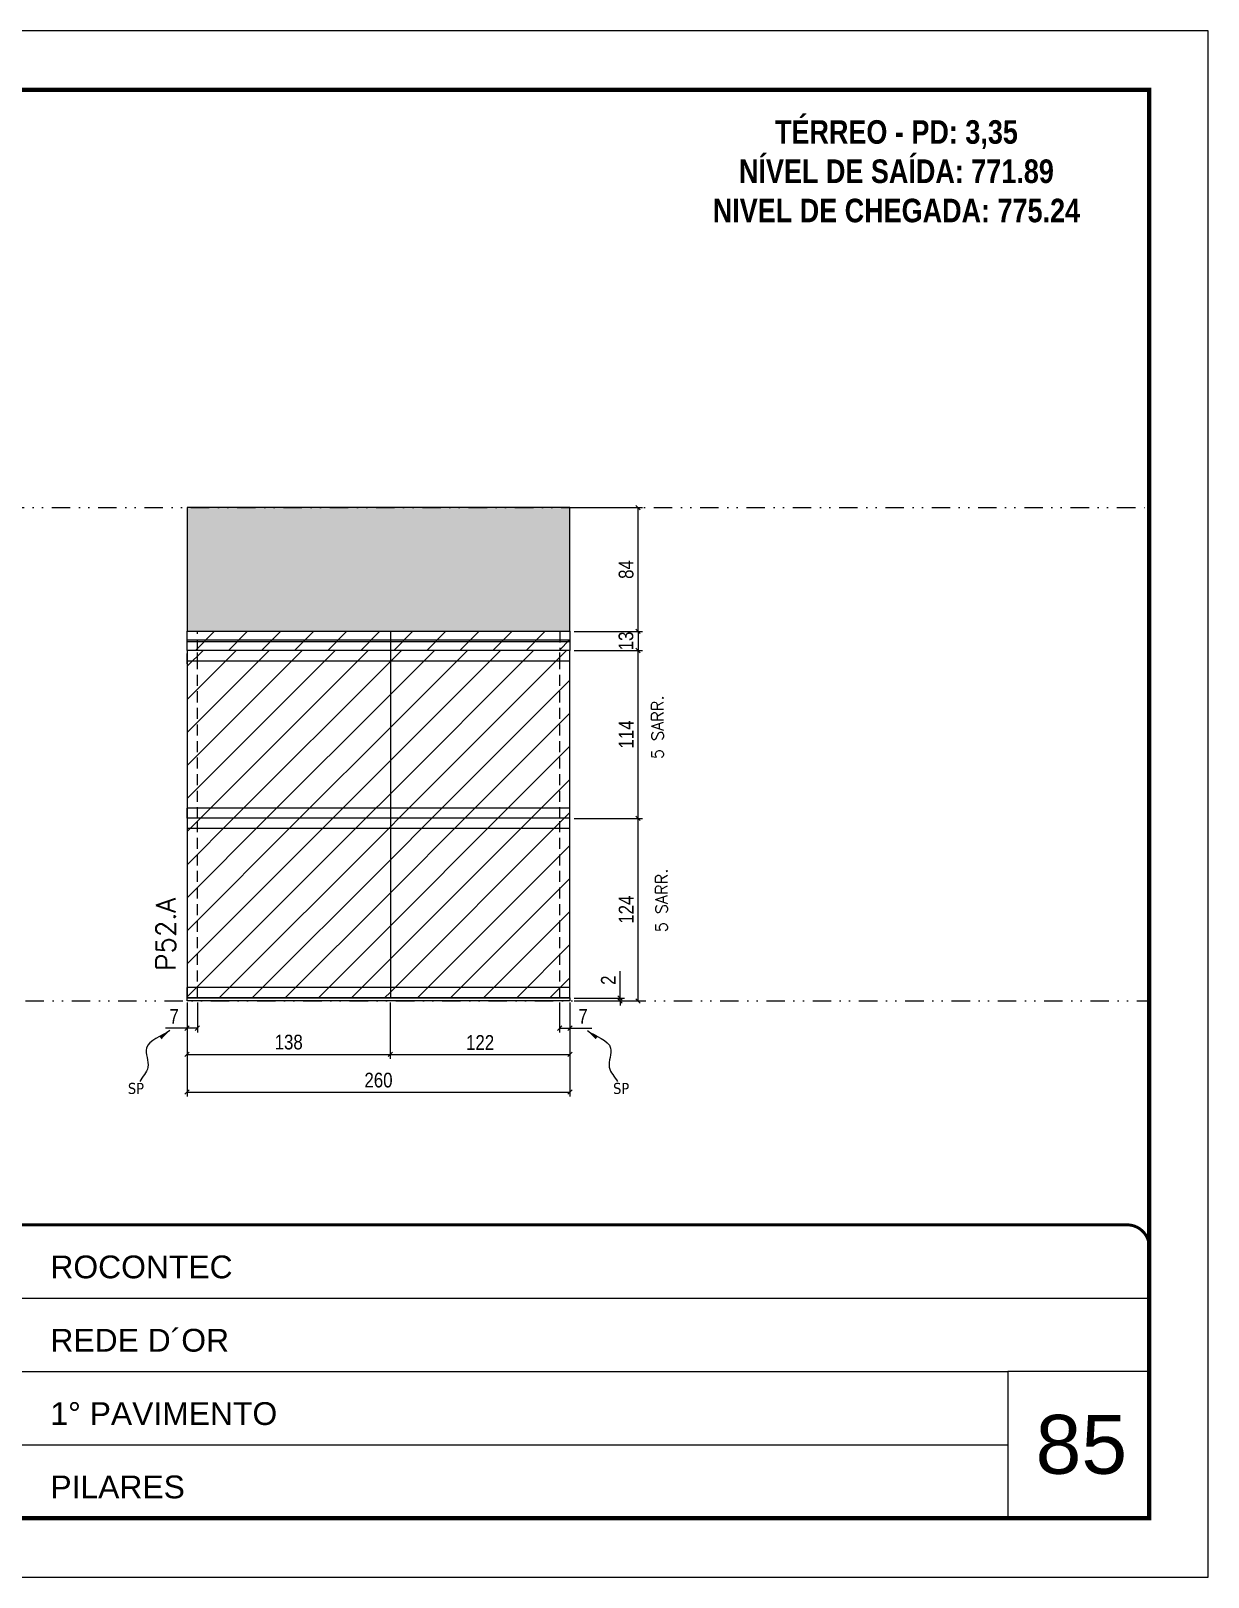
# Model space of a CAD drawing. Extents: x 2949 to 9203, y -16089 to 12527.
# Drawn here: x 3635 to 4434, y -12643 to -11593 of the extents above; entities that cross this region are included whole.
import ezdxf

# ---------------------------------------------------------------- set-up
doc = ezdxf.new("R2010")
doc.units = 0
for name, pattern in [('CONTINUO', [0]), ('DASHED', [0.75, 0.5, -0.25]), ('DIVIDE2', [0.625, 0.25, -0.125, 0, -0.125, 0, -0.125]), ('HIDDEN', [0.375, 0.25, -0.125])]:
    doc.linetypes.add(name, pattern=pattern)
for name, color, linetype, lineweight in [('CARIMBO', 255, 'Continuous', 9), ('Folhas', 255, 'Continuous', 9), ('Hachura', 251, 'Continuous', 9), ('Sarr 2.2x7', 40, 'Continuous', 9), ('SARRAFO DE PRESSAO', 251, 'DASHED', 9), ('Texto Seção', 7, 'Continuous', 15)]:
    doc.layers.add(name, color=color, linetype=linetype, lineweight=lineweight)
for name, color, linetype in [('COTA', 241, 'Continuous'), ('NOMENCLATURA', 7, 'Continuous'), ('Nível', 160, 'Continuous'), ('Painéis', 200, 'Continuous'), ('SARR_2.2x7', 40, 'Continuous'), ('Sarrafo de Pressão', 42, 'HIDDEN'), ('texto', 7, 'Continuous')]:
    doc.layers.add(name, color=color, linetype=linetype)
doc.styles.add('ARIAL', font='arial.ttf')
doc.styles.add('COTA TECNICA', font='techl___.ttf', dxfattribs={"height": 10})
doc.styles.add('COTA TECNICA-50', font='techl___.ttf', dxfattribs={"height": 10})
doc.styles.add('REGUA-120', font='ROMANS.shx', dxfattribs={"height": 15})
doc.styles.add('ROMANC', font='techb___.ttf', dxfattribs={"height": 2.5})
doc.styles.add('ROMANS', font='romans.shx')
doc.styles.get("Standard").update_dxf_attribs({"font": 'arial.ttf'})
doc.dimstyles.new('COTA PAINEL-50', dxfattribs={"dimtxt": 10, "dimasz": 3, "dimexe": 3, "dimexo": 3, "dimgap": 3, "dimtad": 1, "dimdec": 1, "dimzin": 12, "dimdsep": 46, "dimtxsty": 'COTA TECNICA-50', "dimblk1": 'OBLIQUE', "dimblk2": 'OBLIQUE', "dimsah": 1, "dimcen": 0.9, "dimclrd": 4, "dimclre": 4, "dimclrt": 240, "dimadec": 1, "dimazin": 3, "dimtfac": 1, "dimtdec": 1, "dimtmove": 0, "dimatfit": 3, "dimfxl": 1, "dimtolj": 1, "dimtzin": 12, "dimarcsym": 0})
doc.dimstyles.new('PAINEL', dxfattribs={"dimtxt": 10, "dimasz": 3, "dimexe": 3, "dimexo": 3, "dimgap": 3, "dimtad": 1, "dimdec": 1, "dimzin": 12, "dimdsep": 46, "dimtxsty": 'COTA TECNICA', "dimblk1": 'OBLIQUE', "dimblk2": 'OBLIQUE', "dimsah": 1, "dimcen": 0.9, "dimclrd": 4, "dimclre": 4, "dimclrt": 240, "dimadec": 1, "dimazin": 3, "dimtfac": 1, "dimtdec": 1, "dimtmove": 0, "dimatfit": 3, "dimfxl": 1, "dimtolj": 1, "dimtzin": 12, "dimarcsym": 0})
doc.dimstyles.get("Standard").update_dxf_attribs({"dimtxt": 0.18, "dimasz": 0.18, "dimexe": 0.18, "dimexo": 0.0625, "dimgap": 0.09, "dimtad": 0, "dimtih": 1, "dimtoh": 1, "dimdec": 4, "dimzin": 0, "dimdsep": 46, "dimtxsty": 'Standard', "dimcen": 0.09, "dimadec": 0, "dimazin": 0, "dimtfac": 1, "dimtdec": 4, "dimtofl": 0, "dimtmove": 0, "dimatfit": 3, "dimfxl": 1, "dimtolj": 1, "dimtzin": 0, "dimarcsym": 0})
pattern_1 = [(45, (-127670.467, -38793.522), (-11.2253202, 11.2253202), [])]

# ---------------------------------------------------------------- blocks, each defined once
blk = doc.blocks.new('9999999999')
at = {"color": 30, "linetype": 'CONTINUO'}
for p, q in [((98564.6, 34379.6), (99584, 34379.6)), ((98564.6, 34329.8), (99488, 34329.8)), ((99584, 34329.8), (99488, 34329.8)), ((99488, 34329.8), (99488, 34230.2)), ((98564.6, 34280), (99488, 34280))]:
    blk.add_line(p, q, dxfattribs=at)
at = {"color": 30, "linetype": 'CONTINUO', "const_width": 2}
blk.add_lwpolyline([(99584, 34230.2), (99584, 34414.4, 0.414214), (99569, 34429.4), (98229, 34429.4, 0.414214), (98214, 34414.4), (98214, 34245.2, 0.414214), (98229, 34230.2), (99584, 34230.2)], format="xyb", dxfattribs=at)
at = {"layer": 'Folhas'}
blk.add_lwpolyline([(98139, 34190.2), (99624, 34190.2), (99624, 35240.2), (98139, 35240.2)], close=True, dxfattribs=at)
at = {"layer": 'Folhas', "color": 30, "const_width": 3}
blk.add_lwpolyline([(98214, 34230.2), (99584, 34230.2), (99584, 35200.2), (98214, 35200.2)], close=True, dxfattribs=at)
at = {"color": 7, "linetype": 'Continuous', "ltscale": 5, "style": 'ARIAL'}
for s, height, p in [('ROCONTEC', 15.48, (98837.7, 34393.1)), ('REDE D´OR', 15.48, (98837.7, 34343.3)), ('1° PAVIMENTO', 15.483, (98837.7, 34293.5)), ('PILARES', 15.48, (98837.7, 34243.7))]:
    blk.add_text(s, height=height, dxfattribs=at).set_placement(p)
blk = doc.blocks.new('_Oblique')
at = {"color": 0, "linetype": 'ByBlock', "lineweight": -2}
blk.add_line((-0.5, -0.5), (0.5, 0.5), dxfattribs=at)
blk = doc.blocks.new('*D3024')
at = {"layer": 'COTA', "color": 4, "lineweight": -2, "transparency": 16777216}
for p, q in [((3740.6, -12253.1), (3740.6, -12317)), ((4000.6, -12253.1), (4000.6, -12317)), ((3740.6, -12314), (4000.6, -12314))]:
    blk.add_line(p, q, dxfattribs=at)
at = {"layer": 'Defpoints', "color": 0, "transparency": 16777216}
for p in [(3740.6, -12250.1), (4000.6, -12250.1), (4000.6, -12314)]:
    blk.add_point(p, dxfattribs=at)
at = {"layer": 'COTA', "color": 4, "lineweight": -2, "transparency": 16777216, "xscale": 3, "yscale": 3, "zscale": 3, "rotation": 180}
blk.add_blockref('_Oblique', (3740.6, -12314), dxfattribs=at)
at = {"layer": 'COTA', "color": 4, "lineweight": -2, "transparency": 16777216, "xscale": 3, "yscale": 3, "zscale": 3}
blk.add_blockref('_Oblique', (4000.6, -12314), dxfattribs=at)
at = {"layer": 'COTA', "color": 240, "transparency": 16777216, "insert": (3870.6, -12305.9), "char_height": 10, "attachment_point": 5, "style": 'COTA TECNICA'}
blk.add_mtext('\\A1;260', dxfattribs=at)
blk = doc.blocks.new('*D3025')
at = {"layer": 'COTA', "color": 4, "lineweight": -2, "transparency": 16777216}
for p, q in [((3747.6, -12253.1), (3747.6, -12273.6)), ((3740.6, -12255.1), (3740.6, -12273.6)), ((3740.6, -12270.6), (3725.9, -12270.6)), ((3747.6, -12270.6), (3740.6, -12270.6))]:
    blk.add_line(p, q, dxfattribs=at)
at = {"layer": 'Defpoints', "color": 0, "transparency": 16777216}
for p in [(3740.6, -12252.1), (3747.6, -12250.1), (3740.6, -12270.6)]:
    blk.add_point(p, dxfattribs=at)
at = {"layer": 'COTA', "color": 4, "lineweight": -2, "transparency": 16777216, "xscale": 3, "yscale": 3, "zscale": 3, "rotation": 180}
blk.add_blockref('_Oblique', (3740.6, -12270.6), dxfattribs=at)
at = {"layer": 'COTA', "color": 4, "lineweight": -2, "transparency": 16777216, "xscale": 3, "yscale": 3, "zscale": 3}
blk.add_blockref('_Oblique', (3747.6, -12270.6), dxfattribs=at)
at = {"layer": 'COTA', "color": 240, "transparency": 16777216, "insert": (3731.8, -12262.5), "char_height": 10, "attachment_point": 5, "style": 'COTA TECNICA-50'}
blk.add_mtext('\\A1;7', dxfattribs=at)
blk = doc.blocks.new('*D3026')
at = {"layer": 'COTA', "color": 4, "lineweight": -2, "transparency": 16777216}
for p, q in [((3993.6, -12253.1), (3993.6, -12273.6)), ((4000.6, -12255.1), (4000.6, -12273.6)), ((3993.6, -12270.6), (4000.6, -12270.6)), ((4000.6, -12270.6), (4015.4, -12270.6))]:
    blk.add_line(p, q, dxfattribs=at)
at = {"layer": 'Defpoints', "color": 0, "transparency": 16777216}
for p in [(3993.6, -12250.1), (4000.6, -12252.1), (4000.6, -12270.6)]:
    blk.add_point(p, dxfattribs=at)
at = {"layer": 'COTA', "color": 4, "lineweight": -2, "transparency": 16777216, "xscale": 3, "yscale": 3, "zscale": 3, "rotation": 180}
blk.add_blockref('_Oblique', (3993.6, -12270.6), dxfattribs=at)
at = {"layer": 'COTA', "color": 4, "lineweight": -2, "transparency": 16777216, "xscale": 3, "yscale": 3, "zscale": 3}
blk.add_blockref('_Oblique', (4000.6, -12270.6), dxfattribs=at)
at = {"layer": 'COTA', "color": 240, "transparency": 16777216, "insert": (4009.5, -12262.5), "char_height": 10, "attachment_point": 5, "style": 'COTA TECNICA-50'}
blk.add_mtext('\\A1;7', dxfattribs=at)
blk = doc.blocks.new('*D3027')
at = {"layer": 'COTA', "color": 4, "lineweight": -2, "transparency": 16777216}
for p, q in [((4003.6, -12128.1), (4049.9, -12128.1)), ((4046.9, -12252.1), (4046.9, -12128.1)), ((4003.6, -12252.1), (4049.9, -12252.1))]:
    blk.add_line(p, q, dxfattribs=at)
at = {"layer": 'Defpoints', "color": 0, "transparency": 16777216}
for p in [(4000.6, -12128.1), (4046.9, -12128.1), (4000.6, -12252.1)]:
    blk.add_point(p, dxfattribs=at)
at = {"layer": 'COTA', "color": 4, "lineweight": -2, "transparency": 16777216, "xscale": 3, "yscale": 3, "zscale": 3}
for p, rotation in [((4046.9, -12128.1), 90), ((4046.9, -12252.1), 270)]:
    blk.add_blockref('_Oblique', p, dxfattribs=dict(at, rotation=rotation))
at = {"layer": 'COTA', "color": 240, "transparency": 16777216, "insert": (4038.8, -12190.1), "char_height": 10, "attachment_point": 5, "rotation": 90, "style": 'COTA TECNICA-50'}
blk.add_mtext('\\A1;124', dxfattribs=at)
blk = doc.blocks.new('*D3028')
at = {"layer": 'COTA', "color": 4, "lineweight": -2, "transparency": 16777216}
for p, q in [((4034.7, -12250.1), (4034.7, -12231.9)), ((4003.6, -12250.1), (4037.7, -12250.1)), ((4003.6, -12252.1), (4037.7, -12252.1)), ((4034.7, -12252.1), (4034.7, -12250.1)), ((4034.7, -12252.1), (4034.7, -12255.1))]:
    blk.add_line(p, q, dxfattribs=at)
at = {"layer": 'Defpoints', "color": 0, "transparency": 16777216}
for p in [(4000.6, -12250.1), (4000.6, -12252.1), (4034.7, -12252.1)]:
    blk.add_point(p, dxfattribs=at)
at = {"layer": 'COTA', "color": 4, "lineweight": -2, "transparency": 16777216, "xscale": 3, "yscale": 3, "zscale": 3}
for p, rotation in [((4034.7, -12250.1), 270), ((4034.7, -12252.1), 90)]:
    blk.add_blockref('_Oblique', p, dxfattribs=dict(at, rotation=rotation))
at = {"layer": 'COTA', "color": 240, "transparency": 16777216, "insert": (4026.7, -12238), "char_height": 10, "attachment_point": 5, "rotation": 90, "style": 'COTA TECNICA-50'}
blk.add_mtext('\\A1;2', dxfattribs=at)
blk = doc.blocks.new('*D3029')
at = {"layer": 'COTA', "color": 4, "linetype": 'ByBlock', "lineweight": -2, "transparency": 16777216}
for p, q in [((4003.6, -12014.1), (4049.9, -12014.1)), ((4046.9, -12128.1), (4046.9, -12014.1)), ((4003.6, -12128.1), (4049.9, -12128.1))]:
    blk.add_line(p, q, dxfattribs=at)
at = {"layer": 'Defpoints', "color": 0, "linetype": 'ByBlock', "transparency": 16777216}
for p in [(4000.6, -12014.1), (4046.9, -12014.1), (4000.6, -12128.1)]:
    blk.add_point(p, dxfattribs=at)
at = {"layer": 'COTA', "color": 4, "linetype": 'ByBlock', "lineweight": -2, "transparency": 16777216, "xscale": 3, "yscale": 3, "zscale": 3}
for p, rotation in [((4046.9, -12014.1), 90), ((4046.9, -12128.1), 270)]:
    blk.add_blockref('_Oblique', p, dxfattribs=dict(at, rotation=rotation))
at = {"layer": 'COTA', "color": 240, "linetype": 'ByBlock', "transparency": 16777216, "insert": (4038.8, -12071.1), "char_height": 10, "attachment_point": 5, "rotation": 90, "style": 'COTA TECNICA'}
blk.add_mtext('\\A1;114', dxfattribs=at)
blk = doc.blocks.new('*D3062')
at = {"layer": 'COTA', "color": 4, "linetype": 'ByBlock', "lineweight": -2, "transparency": 16777216}
for p, q in [((3740.6, -12253.1), (3740.6, -12291.4)), ((3878.6, -12253.1), (3878.6, -12291.4)), ((3740.6, -12288.4), (3878.6, -12288.4))]:
    blk.add_line(p, q, dxfattribs=at)
at = {"layer": 'Defpoints', "color": 0, "linetype": 'ByBlock', "transparency": 16777216}
for p in [(3740.6, -12250.1), (3878.6, -12250.1), (3878.6, -12288.4)]:
    blk.add_point(p, dxfattribs=at)
at = {"layer": 'COTA', "color": 4, "linetype": 'ByBlock', "lineweight": -2, "transparency": 16777216, "xscale": 3, "yscale": 3, "zscale": 3, "rotation": 180}
blk.add_blockref('_Oblique', (3740.6, -12288.4), dxfattribs=at)
at = {"layer": 'COTA', "color": 4, "linetype": 'ByBlock', "lineweight": -2, "transparency": 16777216, "xscale": 3, "yscale": 3, "zscale": 3}
blk.add_blockref('_Oblique', (3878.6, -12288.4), dxfattribs=at)
at = {"layer": 'COTA', "color": 240, "linetype": 'ByBlock', "transparency": 16777216, "insert": (3809.6, -12280.1), "char_height": 10, "attachment_point": 5, "style": 'COTA TECNICA'}
blk.add_mtext('\\A1;138', dxfattribs=at)
blk = doc.blocks.new('*D3063')
at = {"layer": 'COTA', "color": 4, "linetype": 'ByBlock', "lineweight": -2, "transparency": 16777216}
for p, q in [((3878.6, -12253.1), (3878.6, -12291.4)), ((4000.6, -12255.1), (4000.6, -12291.4)), ((3878.6, -12288.4), (4000.6, -12288.4))]:
    blk.add_line(p, q, dxfattribs=at)
at = {"layer": 'Defpoints', "color": 0, "linetype": 'ByBlock', "transparency": 16777216}
for p in [(3878.6, -12250.1), (4000.6, -12252.1), (4000.6, -12288.4)]:
    blk.add_point(p, dxfattribs=at)
at = {"layer": 'COTA', "color": 4, "linetype": 'ByBlock', "lineweight": -2, "transparency": 16777216, "xscale": 3, "yscale": 3, "zscale": 3, "rotation": 180}
blk.add_blockref('_Oblique', (3878.6, -12288.4), dxfattribs=at)
at = {"layer": 'COTA', "color": 4, "linetype": 'ByBlock', "lineweight": -2, "transparency": 16777216, "xscale": 3, "yscale": 3, "zscale": 3}
blk.add_blockref('_Oblique', (4000.6, -12288.4), dxfattribs=at)
at = {"layer": 'COTA', "color": 240, "linetype": 'ByBlock', "transparency": 16777216, "insert": (3939.6, -12280.3), "char_height": 10, "attachment_point": 5, "style": 'COTA TECNICA'}
blk.add_mtext('\\A1;122', dxfattribs=at)
blk = doc.blocks.new('*D3045')
at = {"layer": 'COTA', "color": 4, "lineweight": -2, "transparency": 16777216}
for p, q in [((4003.6, -11917.1), (4049.9, -11917.1)), ((4046.9, -12001.1), (4046.9, -11917.1)), ((4003.6, -12001.1), (4049.9, -12001.1))]:
    blk.add_line(p, q, dxfattribs=at)
at = {"layer": 'Defpoints', "color": 0, "transparency": 16777216}
for p in [(4000.6, -11917.1), (4046.9, -11917.1), (4000.6, -12001.1)]:
    blk.add_point(p, dxfattribs=at)
at = {"layer": 'COTA', "color": 4, "lineweight": -2, "transparency": 16777216, "xscale": 3, "yscale": 3, "zscale": 3}
for p, rotation in [((4046.9, -11917.1), 90), ((4046.9, -12001.1), 270)]:
    blk.add_blockref('_Oblique', p, dxfattribs=dict(at, rotation=rotation))
at = {"layer": 'COTA', "color": 240, "transparency": 16777216, "insert": (4038.8, -11959.1), "char_height": 10, "attachment_point": 5, "rotation": 90, "style": 'COTA TECNICA'}
blk.add_mtext('\\A1;84', dxfattribs=at)
blk = doc.blocks.new('*D3046')
at = {"layer": 'COTA', "color": 4, "lineweight": -2, "transparency": 16777216}
for p, q in [((4003.6, -12001.1), (4049.9, -12001.1)), ((4046.9, -12001.1), (4046.9, -12014.1)), ((4003.6, -12014.1), (4049.9, -12014.1))]:
    blk.add_line(p, q, dxfattribs=at)
at = {"layer": 'Defpoints', "color": 0, "transparency": 16777216}
for p in [(4000.6, -12001.1), (4000.6, -12014.1), (4046.9, -12014.1)]:
    blk.add_point(p, dxfattribs=at)
at = {"layer": 'COTA', "color": 4, "lineweight": -2, "transparency": 16777216, "xscale": 3, "yscale": 3, "zscale": 3}
for p, rotation in [((4046.9, -12001.1), 90), ((4046.9, -12014.1), 270)]:
    blk.add_blockref('_Oblique', p, dxfattribs=dict(at, rotation=rotation))
at = {"layer": 'COTA', "color": 240, "transparency": 16777216, "insert": (4038.7, -12007.6), "char_height": 10, "attachment_point": 5, "rotation": 90, "style": 'COTA TECNICA'}
blk.add_mtext('\\A1;13', dxfattribs=at)

msp = doc.modelspace()

# ---------------------------------------------------------------- hatches: boundary and pattern name
at = {"layer": 'COTA', "linetype": 'ByBlock'}
h = msp.add_hatch(dxfattribs=at)
h.set_pattern_fill('AR-CONC', color=256, scale=0.03)
h.set_pattern_definition([(50, (846.7493, -6351.9194), (5.46554, -0.4781726), [0.5715, -6.2865]), (355, (846.7493, -6351.9194), (-1.0573026, 5.7317054), [0.4572, -5.0292175]), (100.451445, (847.205, -6351.9593), (4.4082374, 5.2535326), [0.4857003, -5.3427073]), (46.1842, (846.749, -6350.3954), (8.132371, -1.26127), [0.85725, -9.42975]), (96.63556, (847.427, -6350.5005), (7.122124, 7.422784), [0.728551, -8.014068]), (351.18415, (846.749, -6350.3954), (7.122124, 7.422784), [0.685799, -7.543792]), (21, (847.5113, -6350.7764), (4.5484317, -3.067956), [0.5715, -6.2865]), (326, (847.5113, -6350.7764), (1.854061, 5.525639), [0.4572, -5.0292]), (71.451445, (847.8904, -6351.032), (6.4024926, 2.457683), [0.4857003, -5.342698]), (37.5, (846.7493, -6351.9194), (0.0926581, 2.53665117), [0, -4.96824, 0, -5.1054, 0, -5.04825]), (7.5, (846.7493, -6351.9194), (2.0045899, 3.0054172), [0, -2.91084, 0, -4.85394, 0, -1.92405]), (327.5, (845.05, -6351.9194), (4.06771786, -0.1718623), [0, -1.905, 0, -5.9436, 0, -7.8867]), (317.5, (844.288, -6351.9194), (4.4438754, 0.7627947), [0, -2.4765, 0, -3.94716, 0, -5.6007])])
h.paths.add_polyline_path([(4000.65, -11917.06), (3740.65, -11917.06), (3740.65, -11962.06), (3740.65, -12001.06), (4000.65, -12001.06)])
at = {"layer": 'Hachura'}
h = msp.add_hatch(dxfattribs=at)
h.set_pattern_fill('ANSI31', color=256, scale=5)
h.paths.add_polyline_path([(3878.65, -12001.06), (3740.65, -12001.06), (3740.65, -12014.06), (3878.65, -12014.06)])
h = msp.add_hatch(dxfattribs=at)
h.set_pattern_fill('ANSI31', color=256, scale=5)
h.paths.add_polyline_path([(4000.65, -12001.06), (3878.65, -12001.06), (3878.65, -12014.06), (4000.65, -12014.06)])
at = {"layer": 'Hachura', "linetype": 'ByBlock'}
h = msp.add_hatch(dxfattribs=at)
h.set_pattern_fill('ANSI31', color=256, scale=5)
h.set_pattern_definition(pattern_1)
h.paths.add_polyline_path([(3878.65, -12128.06), (3878.65, -12014.06), (3740.65, -12014.06), (3740.65, -12128.06)])
h = msp.add_hatch(dxfattribs=at)
h.set_pattern_fill('ANSI31', color=256, scale=5)
h.set_pattern_definition(pattern_1)
h.paths.add_polyline_path([(4000.65, -12128.06), (4000.65, -12014.06), (3878.65, -12014.06), (3878.65, -12128.06)])
h = msp.add_hatch(dxfattribs=at)
h.set_pattern_fill('ANSI31', color=256, scale=5)
h.set_pattern_definition(pattern_1)
h.paths.add_polyline_path([(3740.65, -12128.06), (3740.65, -12250.06), (3878.65, -12250.06), (3878.65, -12128.06)])
h = msp.add_hatch(dxfattribs=at)
h.set_pattern_fill('ANSI31', color=256, scale=5)
h.set_pattern_definition(pattern_1)
h.paths.add_polyline_path([(3878.65, -12250.06), (4000.65, -12250.06), (4000.65, -12128.06), (3878.65, -12128.06)])

# ---------------------------------------------------------------- linework, layer by layer
at = {"layer": 'COTA', "linetype": 'ByBlock'}
msp.add_line((4000.65, -12001.06), (4000.65, -11917.06), dxfattribs=at)
msp.add_lwpolyline([(4000.65, -11917.06), (3966.65, -11917.06), (3740.65, -11917.06), (3740.65, -12001.06), (4000.65, -12001.06)], dxfattribs=at)
at = {"layer": 'Nível', "color": 4, "linetype": 'DIVIDE2', "ltscale": 50}
for p, q in [((3397.19, -11917.06), (4394.03, -11917.06)), ((3410.69, -12252.06), (4394.03, -12252.06))]:
    msp.add_line(p, q, dxfattribs=at)
at = {"layer": 'Painéis'}
for p, q in [((3740.65, -11999.53), (3740.65, -11999.53)), ((3740.65, -12001.06), (4000.65, -12001.06)), ((3740.65, -12014.06), (3740.65, -12001.06)), ((3878.65, -12001.06), (3878.65, -12250.06)), ((4000.65, -12001.06), (4000.65, -12014.06)), ((4000.65, -12014.06), (3740.65, -12014.06)), ((3740.65, -12014.06), (3740.65, -12250.06)), ((4000.65, -12014.06), (3740.65, -12014.06)), ((4000.65, -12250.06), (4000.65, -12014.06)), ((4000.65, -12014.06), (4000.65, -12014.06)), ((4000.65, -12128.06), (3740.65, -12128.06)), ((3740.65, -12250.06), (4000.65, -12250.06))]:
    msp.add_line(p, q, dxfattribs=at)
at = {"layer": 'Painéis', "linetype": 'ByBlock'}
msp.add_line((4000.65, -12014.06), (3740.65, -12014.06), dxfattribs=at)
at = {"layer": 'Painéis'}
msp.add_lwpolyline([(3740.65, -12250.06), (4000.65, -12250.06), (4000.65, -12252.06), (3740.65, -12252.06)], close=True, dxfattribs=at)
at = {"layer": 'Sarr 2.2x7', "linetype": 'Continuous'}
for p, q in [((3740.65, -12023.06), (3740.65, -12016.06)), ((3740.65, -12128.06), (3740.65, -12121.06)), ((4000.65, -12128.06), (4000.65, -12121.06)), ((3740.65, -12250.06), (3740.65, -12243.06)), ((4000.65, -12250.06), (4000.65, -12243.06))]:
    msp.add_line(p, q, dxfattribs=at)
at = {"layer": 'Sarr 2.2x7'}
for p, q in [((4000.65, -12121.06), (3740.65, -12121.06)), ((4000.65, -12135.06), (3740.65, -12135.06)), ((4000.65, -12243.06), (3740.65, -12243.06)), ((4000.65, -12250.06), (3740.65, -12250.06))]:
    msp.add_line(p, q, dxfattribs=at)
at = {"layer": 'SARR_2.2x7'}
for p, q in [((4000.65, -12007.06), (3740.65, -12007.06)), ((3740.65, -12008.06), (4000.65, -12008.06)), ((3740.65, -12021.06), (4000.65, -12021.06))]:
    msp.add_line(p, q, dxfattribs=at)
at = {"layer": 'Sarrafo de Pressão', "ltscale": 30}
for p, q in [((3747.65, -12014.06), (3747.65, -12001.06)), ((3993.65, -12001.06), (3993.65, -12014.06)), ((3747.65, -12023.06), (3747.65, -12014.06)), ((3993.65, -12023.06), (3993.65, -12014.06)), ((3747.65, -12128.06), (3747.65, -12023.06)), ((3993.65, -12128.06), (3993.65, -12023.06)), ((3747.65, -12250.06), (3747.65, -12128.06)), ((3993.65, -12250.06), (3993.65, -12128.06))]:
    msp.add_line(p, q, dxfattribs=at)

# ---------------------------------------------------------------- block references
at = {"layer": 'SARRAFO DE PRESSAO', "color": 6, "linetype": 'ByBlock'}
msp.add_blockref('9999999999', (-95189.94, -46833.55), dxfattribs=at)

# ---------------------------------------------------------------- texts
at = {"layer": 'CARIMBO', "style": 'ARIAL'}
msp.add_text('85', height=40, dxfattribs=at).set_placement((4316.89, -12573.2))
at = {"layer": 'NOMENCLATURA', "color": 2, "insert": (4222.36, -11627.28), "char_height": 16, "attachment_point": 2, "style": 'ROMANC'}
msp.add_mtext_dynamic_manual_height_columns('\\PTÉRREO - PD: 3,35\\PNÍVEL DE SAÍDA: 771.89\\PNIVEL DE CHEGADA: 775.24', width=300.2766, gutter_width=1, heights=[0], dxfattribs=at)
at = {"layer": 'texto', "color": 0, "char_height": 7.5, "attachment_point": 5}
for insert in [(3705.87, -12311.55), (4035.42, -12311.55)]:
    msp.add_mtext('{\\fTahoma|b0|i0|c0|p34;\\C4;SP}', dxfattribs=dict(at, insert=insert))
at = {"layer": 'Texto Seção', "linetype": 'Continuous', "style": 'ROMANS'}
for p in [(4064.09, -12087.84), (4066.8, -12205.43)]:
    msp.add_text('5 SARR.', height=8, rotation=90, dxfattribs=at).set_placement(p)
at = {"layer": 'Texto Seção', "insert": (3732.62, -12231.59), "char_height": 13, "width": 285.3299, "attachment_point": 7, "rotation": 90, "style": 'REGUA-120'}
msp.add_mtext('P52.A', dxfattribs=at)

# ---------------------------------------------------------------- dimensions: what is measured, and where the dimension line sits
at = {"layer": 'COTA'}
for base, p1, p2, angle, dimstyle, picture, middle in [((4046.89, -11917.06), (4000.65, -12001.06), (4000.65, -11917.06), 90, 'PAINEL', '*D3045', (4038.79, -11959.06)), ((4046.89, -12128.06), (4000.65, -12252.06), (4000.65, -12128.06), 90, 'COTA PAINEL-50', '*D3027', (4038.81, -12190.06)), ((3740.65, -12270.57), (3747.65, -12250.06), (3740.65, -12252.06), 180, 'COTA PAINEL-50', '*D3025', (3731.78, -12262.5))]:
    dim = msp.add_linear_dim(base=base, p1=p1, p2=p2, angle=angle, dimstyle=dimstyle, dxfattribs=at)
    dim.commit()
    dim.dimension.update_dxf_attribs({"geometry": picture, "text_midpoint": middle})
for base, p1, p2, dimstyle, picture, middle in [((4046.89, -12014.06), (4000.65, -12001.06), (4000.65, -12014.06), 'PAINEL', '*D3046', (4046.89, -12007.56)), ((4034.66, -12252.06), (4000.65, -12250.06), (4000.65, -12252.06), 'COTA PAINEL-50', '*D3028', (4034.66, -12238))]:
    dim = msp.add_linear_dim(base=base, p1=p1, p2=p2, angle=90, dimstyle=dimstyle, dxfattribs=at)
    dim.commit()
    dim.dimension.update_dxf_attribs({"geometry": picture, "text_midpoint": middle, "dimtype": 160})
at = {"layer": 'COTA', "linetype": 'ByBlock'}
dim = msp.add_linear_dim(base=(4046.89, -12014.06), p1=(4000.65, -12128.06), p2=(4000.65, -12014.06), angle=90, dimstyle='PAINEL', dxfattribs=at)
dim.commit()
dim.dimension.update_dxf_attribs({"geometry": '*D3029', "text_midpoint": (4038.81, -12071.06)})
at = {"layer": 'COTA'}
dim = msp.add_linear_dim(base=(4000.65, -12314.01), p1=(3740.65, -12250.06), p2=(4000.65, -12250.06), dimstyle='PAINEL', override={"dimarcsym": 2}, dxfattribs=at)
dim.commit()
dim.dimension.update_dxf_attribs({"geometry": '*D3024', "text_midpoint": (3870.65, -12305.91)})
at = {"layer": 'COTA', "linetype": 'ByBlock'}
dim = msp.add_linear_dim(base=(3878.65, -12288.37), p1=(3740.65, -12250.06), p2=(3878.65, -12250.06), dimstyle='PAINEL', dxfattribs=at)
dim.commit()
dim.dimension.update_dxf_attribs({"geometry": '*D3062', "text_midpoint": (3809.65, -12280.13)})
dim = msp.add_linear_dim(base=(4000.65, -12288.37), p1=(3878.65, -12250.06), p2=(4000.65, -12252.06), dimstyle='PAINEL', override={"dimtmove": 1}, dxfattribs=at)
dim.commit()
dim.dimension.update_dxf_attribs({"geometry": '*D3063', "text_midpoint": (3939.65, -12280.31)})
at = {"layer": 'COTA'}
dim = msp.add_linear_dim(base=(4000.65, -12270.57), p1=(3993.65, -12250.06), p2=(4000.65, -12252.06), dimstyle='COTA PAINEL-50', dxfattribs=at)
dim.commit()
dim.dimension.update_dxf_attribs({"geometry": '*D3026', "text_midpoint": (4009.51, -12262.5)})

# ---------------------------------------------------------------- leaders
at = {"layer": 'COTA', "path_type": 1}
for points in [[(3728.82, -12272.24), (3713.03, -12284.08), (3713.96, -12297.08), (3708.41, -12306.86)], [(4012.48, -12272.24), (4028.26, -12284.08), (4027.34, -12297.08), (4032.89, -12306.86)]]:
    msp.add_leader(points, dimstyle='Standard', override={"dimasz": 8}, dxfattribs=at)

doc.saveas('drawing.dxf')
